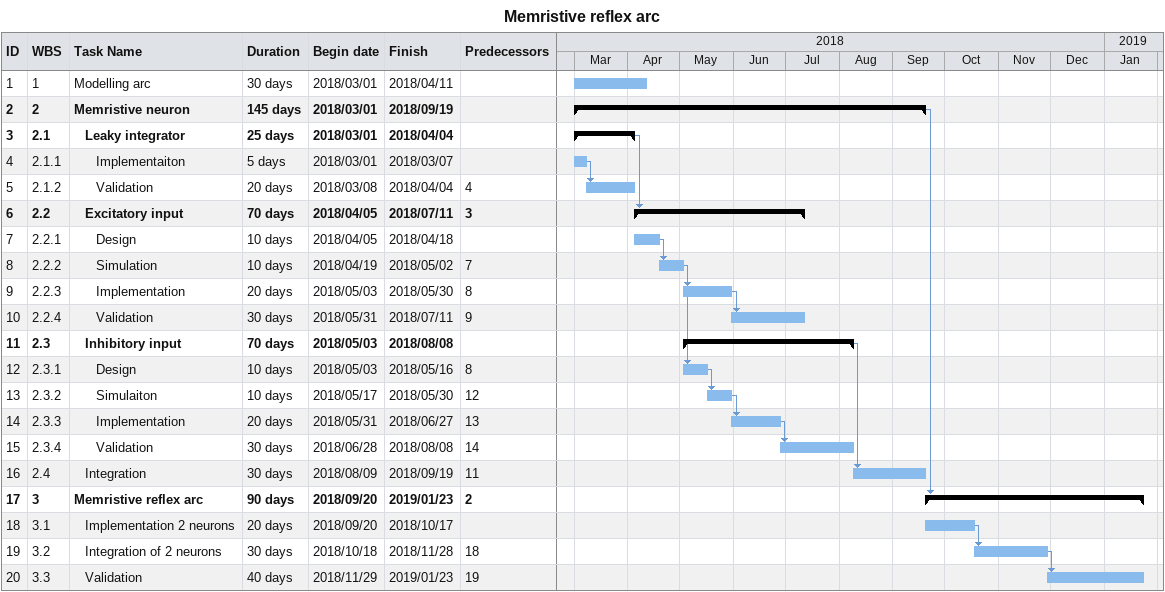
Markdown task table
Memristive reflex arc

| ID | WBS | Task | Duration | Start | Finish | Predecessors |
|---|---|---|---|---|---|---|
| 1 | 1 | Modelling arc | 30d | 2018-03-01 | 2018-04-11 |  |
| 2 | 2 | **Memristive neuron** | 145d | 2018-03-01 | 2018-09-19 |  |
| 3 | 2.1 | **Leaky integrator** | 25d | 2018-03-01 | 2018-04-04 |  |
| 4 | 2.1.1 | Implementaiton | 5d | 2018-03-01 | 2018-03-07 |  |
| 5 | 2.1.2 | Validation | 20d | 2018-03-08 | 2018-04-04 | 4 |
| 6 | 2.2 | **Excitatory input** | 70d | 2018-04-05 | 2018-07-11 | 3 |
| 7 | 2.2.1 | Design | 10d | 2018-04-05 | 2018-04-18 |  |
| 8 | 2.2.2 | Simulation | 10d | 2018-04-19 | 2018-05-02 | 7 |
| 9 | 2.2.3 | Implementation | 20d | 2018-05-03 | 2018-05-30 | 8 |
| 10 | 2.2.4 | Validation | 30d | 2018-05-31 | 2018-07-11 | 9 |
| 11 | 2.3 | **Inhibitory input** | 70d | 2018-05-03 | 2018-08-08 |  |
| 12 | 2.3.1 | Design | 10d | 2018-05-03 | 2018-05-16 | 8 |
| 13 | 2.3.2 | Simulaiton | 10d | 2018-05-17 | 2018-05-30 | 12 |
| 14 | 2.3.3 | Implementation | 20d | 2018-05-31 | 2018-06-27 | 13 |
| 15 | 2.3.4 | Validation | 30d | 2018-06-28 | 2018-08-08 | 14 |
| 16 | 2.4 | Integration | 30d | 2018-08-09 | 2018-09-19 | 11 |
| 17 | 3 | **Memristive reflex arc** | 90d | 2018-09-20 | 2019-01-23 | 2 |
| 18 | 3.1 | Implementation 2 neurons | 20d | 2018-09-20 | 2018-10-17 |  |
| 19 | 3.2 | Integration of 2 neurons | 30d | 2018-10-18 | 2018-11-28 | 18 |
| 20 | 3.3 | Validation | 40d | 2018-11-29 | 2019-01-23 | 19 |
